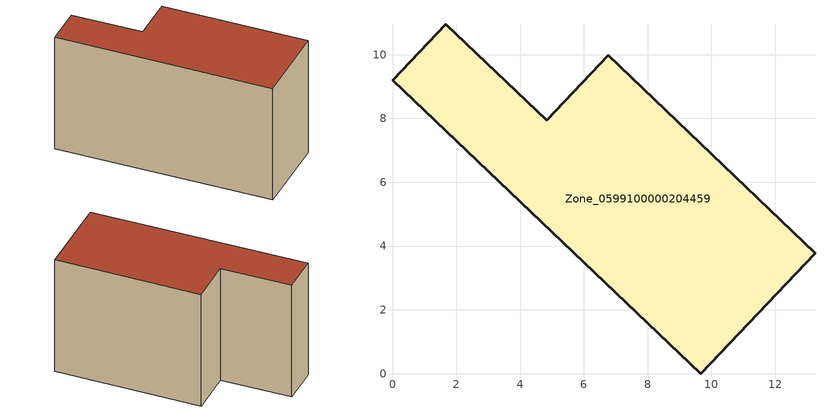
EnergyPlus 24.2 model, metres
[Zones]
Zone_0599100000204459
 floor ground (C_G): 9.66,0 0,9.2 1.67,10.95 4.83,7.95 6.76,9.98 13.24,3.77 z3.13
 wall outside (C_F): 0,9.2 9.66,0 13.24,3.77 6.76,9.98 4.83,7.95 1.67,10.95 0,9.2 z3.13:10.72
 roof outside (C_R): 1.67,10.95 0,9.2 9.66,0 13.24,3.77 6.76,9.98 4.83,7.95 z10.72
[BUILDING]
Pand.0599100000204459: North Axis=0; Terrain=City; Loads Convergence Tolerance Value=0.04; Temperature Convergence Tolerance Value=0.4; Solar Distribution=FullExterior; Maximum Number of Warmup Days=25; Minimum Number of Warmup Days=1
[Site:Location]
Rotterdam.The.Hague.AP_ZH_NLD Design_Conditions: Latitude=51.96; Longitude=4.45; Time Zone=1; Elevation=-4.5
[SITE:GROUNDTEMPERATURE:BUILDINGSURFACE]
18, 18, 18, 18, 18, 18, 18, 18, 18, 18, 18, 18
[MATERIAL] Thermal Absorptance=0.9; Solar Absorptance=0.7; Visible Absorptance=0.7
Name | Roughness | Thickness | Conductivity | Density | Specific Heat
G.TC.1975-1991 | MediumSmooth | 0.15 | 0.288461 | 540 | 1210
F.TC.1975-1991 | Rough | 0.3 | 0.230769 | 1920 | 840
R.TC.1975-1991 | MediumRough | 0.2 | 0.153846 | 1500 | 1000
[CONSTRUCTION]
C_G: G.TC.1975-1991
C_F: F.TC.1975-1991
C_R: R.TC.1975-1991
[ZONE]
Zone_0599100000204459: Type=1; Multiplier=1; Ceiling Height=Autocalculate; Volume=Autocalculate; Floor Area=autocalculate; Part of Total Floor Area=Yes
[ZONEINFILTRATION:DESIGNFLOWRATE]
Infil_Zone_0599100000204459: Zone or ZoneList or Space or SpaceList=Zone_0599100000204459; Schedule=AlwaysOn; Design Flow Rate Calculation Method=Flow/Area; Flow Rate per Floor Area=0.003; Constant Term Coefficient=1; Temperature Term Coefficient=0; Velocity Term Coefficient=0; Velocity Squared Term Coefficient=0
[HVACTEMPLATE:ZONE:IDEALLOADSAIRSYSTEM]
Zone_0599100000204459: Maximum Heating Supply Air Temperature=50; Minimum Cooling Supply Air Temperature=13; Maximum Heating Supply Air Humidity Ratio=0.0156; Minimum Cooling Supply Air Humidity Ratio=0.0077; Heating Limit=NoLimit; Cooling Limit=NoLimit; Dehumidification Control Type=ConstantSensibleHeatRatio; Cooling Sensible Heat Ratio=0.7; Dehumidification Setpoint=60; Humidification Control Type=None; Humidification Setpoint=30; Outdoor Air Method=None; Outdoor Air Flow Rate per Person=0.00944; Outdoor Air Flow Rate per Zone Floor Area=0; Outdoor Air Flow Rate per Zone=0; Demand Controlled Ventilation Type=None; Outdoor Air Economizer Type=NoEconomizer; Heat Recovery Type=None; Sensible Heat Recovery Effectiveness=0.7; Latent Heat Recovery Effectiveness=0.65
[ZONECONTROL:THERMOSTAT]
ThermostatControl_Zone_0599100000204459: Zone or ZoneList=Zone_0599100000204459; Control Type Schedule=DualSetpointControlType; Control 1=Thermostat_Zone_0599100000204459; Temperature Difference Between Cutout And Setpoint=0
[THERMOSTATSETPOINT:DUALSETPOINT]
Thermostat_Zone_0599100000204459: Heating Setpoint Temperature Schedule=HeatingSetpoint_Zone_0599100000204459; Cooling Setpoint Temperature Schedule=CoolingSetpoint_Zone_0599100000204459
[SCHEDULE:COMPACT]
HeatingSetpoint_Zone_0599100000204459: Through: 12/31, For: AllDays, Until: 24:00, 21
CoolingSetpoint_Zone_0599100000204459: Through: 12/31, For: AllDays, Until: 24:00, 24
DualSetpointControlType: Through: 12/31, For: AllDays, Until: 24:00, 4
AlwaysOn: Through: 12/31, For: AllDays, Until: 24:00, 1
